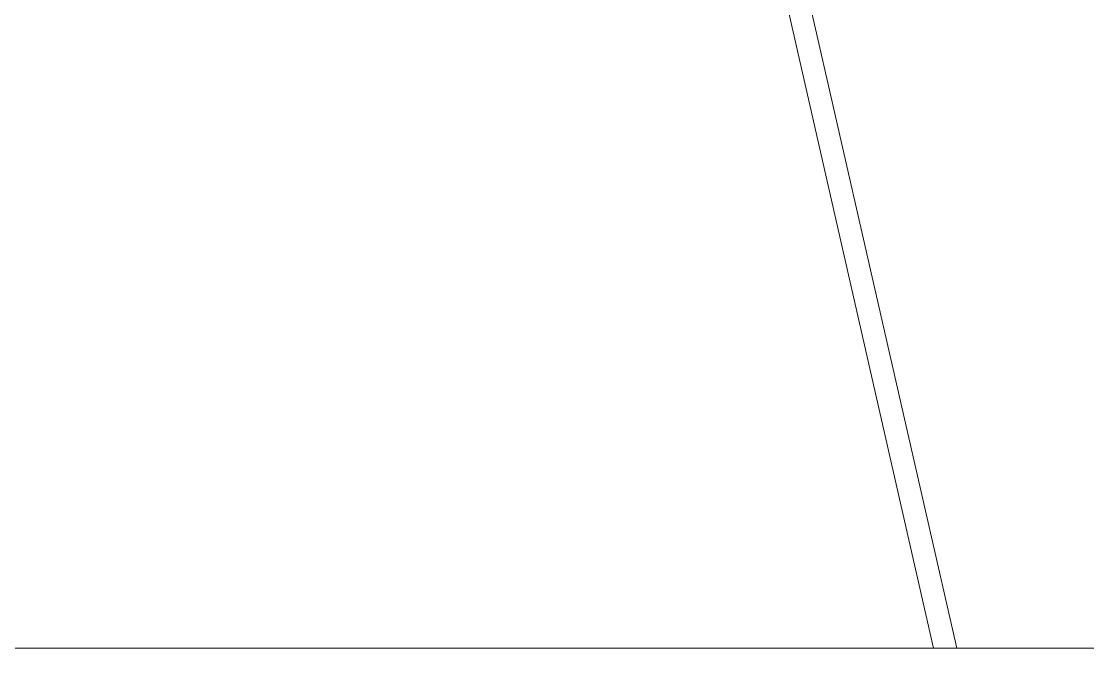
# Model space of a CAD drawing. Header units: millimetres. Extents: x 1587714 to 3094800, y -694377 to -413614.
# Drawn here: x 2353263.8 to 2353717, y -550181.2 to -549912.5 of the extents above; entities that cross this region are included whole.
import ezdxf

# ---------------------------------------------------------------- set-up
doc = ezdxf.new("R2010")
doc.units = ezdxf.units.MM

# ---------------------------------------------------------------- blocks, each defined once
blk = doc.blocks.new('poste RT1 vista lateral')
at = {"color": 7, "linetype": 'Continuous', "lineweight": 15}
for p, q in [((-802.6847, 8566.7794), (-887.6566, 8939.6851)), ((-896.8044, 8936.621), (-812.5308, 8566.7794)), ((0, 8566.7794), (-1219.7942, 8566.7794))]:
    blk.add_line(p, q, dxfattribs=at)

msp = doc.modelspace()

# ---------------------------------------------------------------- linework, layer by layer
at = {"color": 4}
msp.add_arc((2329812.6493, -174436.0401), 376039.5661, 266.337515646, 273.672012929, dxfattribs=at)
at = {"color": 5}
msp.add_arc((2329906.2827, -169329.9127), 381161.6973, 266.324495798, 273.656697268, dxfattribs=at)

# ---------------------------------------------------------------- block references
msp.add_blockref('poste RT1 vista lateral', (2354464.0477, -558745.6049))

doc.saveas('drawing.dxf')
